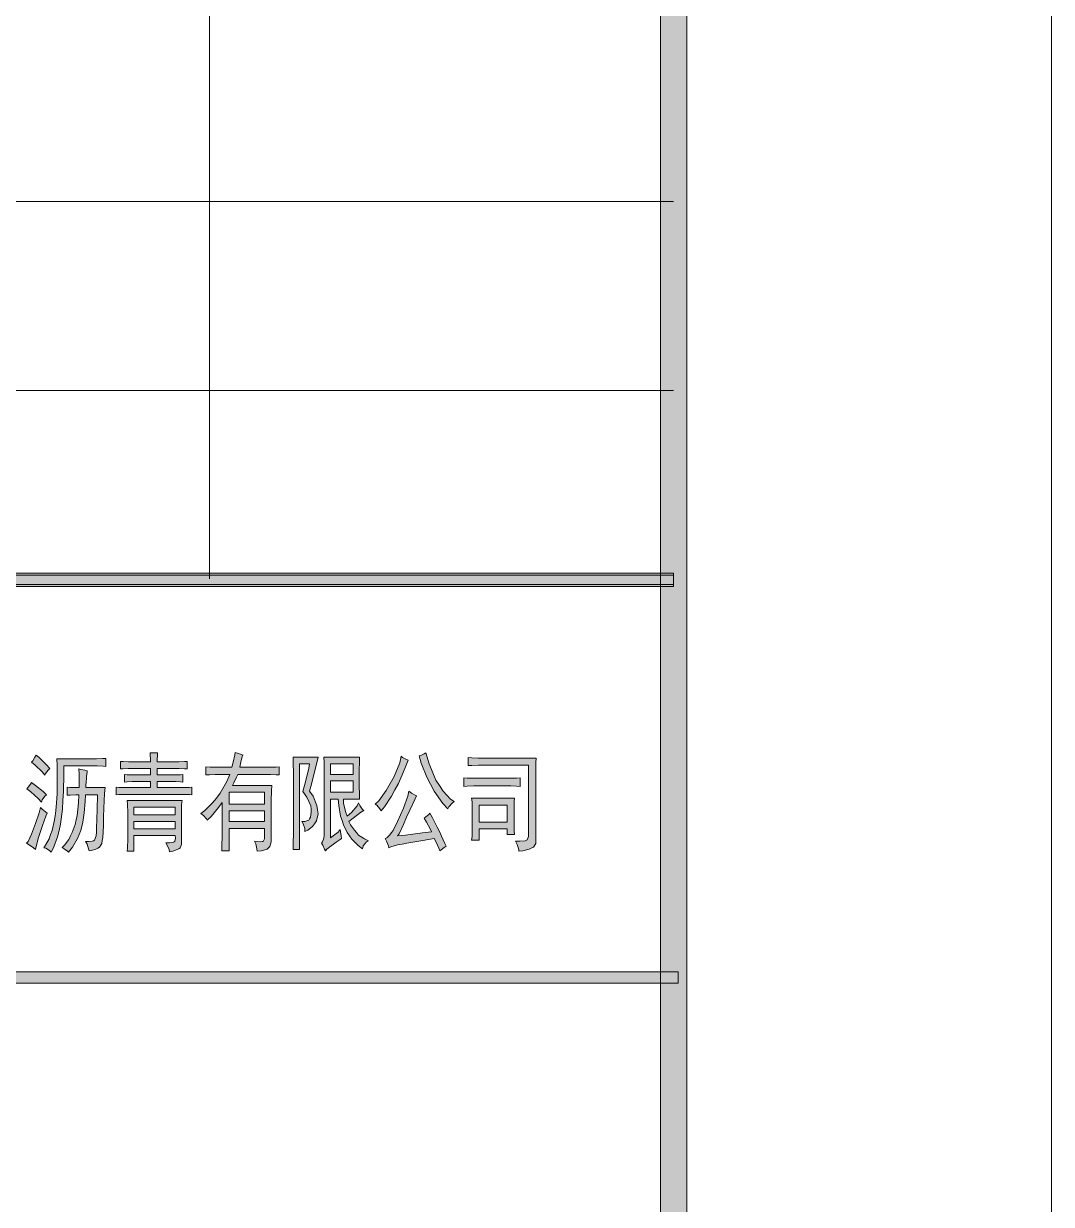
# Model space of a CAD drawing. Header units: millimetres. Extents: x -4415 to 173792, y -78716 to 47289.
# Drawn here: x 165630 to 173792, y -59659 to -50278 of the extents above; entities that cross this region are included whole.
import ezdxf

# ---------------------------------------------------------------- set-up
doc = ezdxf.new("R2010")
doc.units = ezdxf.units.MM

msp = doc.modelspace()

# ---------------------------------------------------------------- hatches: boundary and pattern name
h = msp.add_hatch(color=0)
h.dxf.hatch_style = 2
h.paths.add_polyline_path([(170896.4, -75821.1), (170687.1, -75610.7), (170687.1, 44182.9), (170896.4, 44393.3)])
h = msp.add_hatch(color=0)
h.dxf.hatch_style = 2
h.paths.add_polyline_path([(160328.9, -54735.5), (160328.9, -54645.3), (170791.2, -54645.3), (170791.2, -54735.5)])
h = msp.add_hatch(color=0)
h.dxf.hatch_style = 2
h.paths.add_polyline_path([(160328.9, -54750.6), (160328.9, -54661.5), (170791.2, -54661.5), (170791.2, -54750.6)])
h = msp.add_hatch(color=0)
h.dxf.hatch_style = 2
h.paths.add_polyline_path([(165728.6, -56089.2), (165752.2, -56109.6), (165808.1, -56163.3), (165839.2, -56196.6), (165825.2, -56208.4), (165804.8, -56235.2), (165798.4, -56250.2), (165775.9, -56222.3), (165721.1, -56169.7), (165691.1, -56146.1), (165701.8, -56134.3), (165720, -56105.3)])
h = msp.add_hatch(color=0)
h.dxf.hatch_style = 2
h.paths.add_polyline_path([(166693.7, -56072), (166692.6, -56089.2), (166690.5, -56124.6), (166690.5, -56142.9), (166839.7, -56142.9), (166863.3, -56142.9), (166908.4, -56140.7), (166928.8, -56139.7), (166928.8, -56199.8), (166908.4, -56198.7), (166864.4, -56196.6), (166841.8, -56196.6), (166690.5, -56196.6), (166690.5, -56247), (166820.4, -56247), (166837.5, -56247), (166876.2, -56245.9), (166895.5, -56243.8), (166895.5, -56305), (166876.2, -56302.8), (166837.5, -56300.7), (166820.4, -56300.7), (166690.5, -56300.7), (166690.5, -56347.9), (166871.9, -56347.9), (166897.7, -56347.9), (166944.9, -56346.8), (166966.4, -56344.7), (166966.4, -56405.9), (166946, -56403.7), (166898.7, -56402.7), (166871.9, -56402.7), (166451.1, -56402.7), (166429.6, -56402.7), (166386.7, -56403.7), (166365.2, -56405.9), (166365.2, -56344.7), (166387.8, -56346.8), (166430.7, -56347.9), (166451.1, -56347.9), (166636.8, -56347.9), (166636.8, -56300.7), (166513.4, -56300.7), (166491.9, -56300.7), (166451.1, -56302.8), (166431.8, -56305), (166431.8, -56243.8), (166451.1, -56245.9), (166491.9, -56247), (166513.4, -56247), (166636.8, -56247), (166636.8, -56196.6), (166483.3, -56196.6), (166460.7, -56196.6), (166418.9, -56198.7), (166399.6, -56199.8), (166399.6, -56139.7), (166421, -56140.7), (166462.9, -56142.9), (166483.3, -56142.9), (166636.8, -56142.9), (166636.8, -56122.5), (166635.7, -56087.1), (166634.7, -56072)])
h = msp.add_hatch(color=0)
h.paths.add_polyline_path([(167038.3, -56554), (167069.4, -56530.4), (167130.6, -56469.2), (167160.7, -56430.6), (167189.7, -56393), (167243.3, -56299.6), (167268, -56243.8), (167171.4, -56243.8), (167152.1, -56243.8), (167104.8, -56245.9), (167076.9, -56247), (167076.9, -56183.7), (167111.3, -56184.7), (167163.9, -56186.9), (167182.1, -56186.9), (167284.1, -56186.9), (167294.9, -56146.1), (167306.7, -56087.1), (167308.8, -56068.8), (167328.1, -56075.2), (167361.4, -56086), (167373.2, -56089.2), (167368.9, -56093.5), (167356, -56142.9), (167346.4, -56186.9), (167564.3, -56186.9), (167587.9, -56186.9), (167635.2, -56184.7), (167658.8, -56183.7), (167658.8, -56247), (167635.2, -56245.9), (167591.1, -56243.8), (167572.9, -56243.8), (167330.3, -56243.8), (167320.6, -56266.3), (167300.2, -56309.3), (167289.5, -56331.8), (167599.7, -56331.8), (167598.7, -56373.7), (167596.5, -56449.9), (167596.5, -56483.2), (167596.5, -56755.8), (167596.5, -56779.5), (167585.8, -56814.9), (167575, -56825.6), (167564.3, -56836.4), (167519.2, -56850.3), (167483.8, -56853.5), (167482.7, -56835.3), (167473.1, -56794.5), (167464.5, -56773), (167484.9, -56776.2), (167514.9, -56778.4), (167524.6, -56776.2), (167533.2, -56775.2), (167542.8, -56755.8), (167542.8, -56739.7), (167542.8, -56672.1), (167262.7, -56672.1), (167262.7, -56850.3), (167203.6, -56850.3), (167204.7, -56808.4), (167205.8, -56736.5), (167205.8, -56705.4), (167205.8, -56466), (167177.8, -56506.8), (167118.8, -56577.6), (167087.7, -56607.7), (167082.3, -56595.9), (167057.6, -56569.1)])
h.paths.add_polyline_path([(167542.8, -56480), (167542.8, -56385.5), (167262.7, -56385.5), (167262.7, -56480)])
h.paths.add_polyline_path([(167542.8, -56618.4), (167542.8, -56533.6), (167262.7, -56533.6), (167262.7, -56618.4)])
h = msp.add_hatch(color=0)
h.dxf.hatch_style = 2
h.paths.add_polyline_path([(168823.5, -56072), (168849.3, -56157.9), (168904, -56287.8), (168933, -56331.8), (168962, -56375.8), (169021, -56439.2), (169050, -56459.6), (169031.8, -56471.4), (169006, -56500.4), (168999.6, -56516.5), (168958.8, -56474.6), (168890.1, -56376.9), (168861.1, -56321.1), (168833.2, -56266.3), (168787, -56152.5), (168769.8, -56095.6), (168784.9, -56092.4), (168811.7, -56080.6)])
h = msp.add_hatch(color=0)
h.dxf.hatch_style = 2
h.paths.add_polyline_path([(165849.9, -56861), (165836, -56847.1), (165807, -56829.9), (165790.9, -56826.7), (165804.8, -56806.3), (165831.7, -56753.7), (165844.6, -56720.4), (165856.4, -56688.2), (165875.7, -56604.5), (165882.1, -56554), (165888.6, -56503.6), (165896.1, -56396.2), (165897.2, -56340.4), (165897.2, -56283.5), (165896.1, -56172.9), (165892.9, -56119.3), (166192.4, -56119.3), (166209.6, -56119.3), (166255.7, -56117.1), (166283.6, -56116), (166283.6, -56179.4), (166261.1, -56178.3), (166214.9, -56176.2), (166192.4, -56176.2), (165949.8, -56176.2), (165949.8, -56243.8), (165946.5, -56380.1), (165942.3, -56449.9), (165939, -56518.6), (165924, -56637.8), (165912.2, -56689.3), (165899.3, -56739.7), (165868.2, -56825.6)])
h = msp.add_hatch(color=0)
h.dxf.hatch_style = 2
h.paths.add_polyline_path([(167969, -56105.3), (167944.3, -56205.1), (167911, -56340.4), (167901.4, -56375.8), (167928.2, -56415.5), (167959.4, -56489.6), (167963.6, -56524), (167967.9, -56557.2), (167956.1, -56613.1), (167941.1, -56634.5), (167925, -56657.1), (167886.4, -56687.1), (167863.8, -56695.7), (167862.7, -56673.2), (167850.9, -56634.5), (167839.1, -56618.4), (167863.8, -56618.4), (167894.9, -56606.6), (167901.4, -56594.8), (167908.9, -56583), (167914.3, -56544.4), (167912.1, -56518.6), (167911, -56492.8), (167878.8, -56423.1), (167847.7, -56379), (167869.2, -56302.8), (167896, -56193.3), (167901.4, -56160.1), (167820.9, -56160.1), (167820.9, -56840.6), (167769.3, -56840.6), (167770.4, -56793.4), (167772.6, -56701.1), (167772.6, -56654.9), (167772.6, -56261), (167772.6, -56230.9), (167770.4, -56152.5), (167769.3, -56105.3)])
h = msp.add_hatch(color=0)
h.paths.add_polyline_path([(168297.5, -56105.3), (168296.4, -56136.4), (168295.4, -56220.2), (168295.4, -56273.8), (168295.4, -56326.4), (168296.4, -56409.1), (168297.5, -56439.2), (168170.8, -56439.2), (168170.8, -56471.4), (168184.8, -56539), (168198.7, -56574.4), (168233.1, -56545.4), (168279.3, -56492.8), (168290, -56469.2), (168300.7, -56489.6), (168321.1, -56520.7), (168330.8, -56530.4), (168306.1, -56545.4), (168247, -56589.5), (168211.6, -56618.4), (168226.7, -56643.1), (168257.8, -56687.1), (168273.9, -56705.4), (168290, -56724.7), (168337.2, -56755.8), (168368.4, -56769.8), (168352.3, -56779.5), (168327.6, -56811.7), (168320, -56834.2), (168286.8, -56808.4), (168236.3, -56756.9), (168218.1, -56731.2), (168199.8, -56704.3), (168170.8, -56644.2), (168159, -56609.8), (168147.2, -56575.5), (168132.2, -56489.6), (168127.9, -56439.2), (168065.6, -56439.2), (168065.6, -56746.2), (168088.2, -56732.2), (168126.8, -56701.1), (168144, -56681.8), (168146.1, -56696.8), (168151.5, -56732.2), (168154.7, -56752.6), (168142.9, -56761.2), (168111.8, -56782.7), (168091.4, -56796.6), (168072.1, -56810.6), (168038.8, -56837.4), (168025.9, -56850.3), (168020.5, -56837.4), (168005.5, -56806.3), (167995.8, -56790.2), (168004.4, -56779.5), (168015.2, -56749.4), (168017.3, -56729), (168017.3, -56254.5), (168017.3, -56220.2), (168016.2, -56146.1), (168015.2, -56105.3)])
h.paths.add_polyline_path([(168247, -56385.5), (168247, -56294.2), (168065.6, -56294.2), (168065.6, -56385.5)])
h.paths.add_polyline_path([(168247, -56243.8), (168247, -56160.1), (168065.6, -56160.1), (168065.6, -56243.8)])
h = msp.add_hatch(color=0)
h.dxf.hatch_style = 2
h.paths.add_polyline_path([(168684, -56128.9), (168658.2, -56196.6), (168605.6, -56314.6), (168578.8, -56365.1), (168551.9, -56415.5), (168496.1, -56500.4), (168468.2, -56533.6), (168457.5, -56515.4), (168433.8, -56488.5), (168422, -56480), (168449.9, -56453.1), (168510.1, -56370.5), (168541.2, -56314.6), (168571.2, -56258.8), (168616.3, -56151.5), (168629.2, -56098.9), (168638.9, -56107.5), (168665.7, -56122.5)])
h = msp.add_hatch(color=0)
h.dxf.hatch_style = 2
h.paths.add_polyline_path([(169700.6, -56112.8), (169698.4, -56149.3), (169697.3, -56214.8), (169697.3, -56243.8), (169697.3, -56769.8), (169696.3, -56791.3), (169678, -56821.3), (169660.8, -56828.8), (169643.7, -56836.4), (169595.4, -56849.2), (169562.1, -56853.5), (169562.1, -56838.5), (169549.2, -56798.8), (169535.2, -56773), (169570.7, -56773), (169613.6, -56769.8), (169622.2, -56766.6), (169629.7, -56763.4), (169638.3, -56737.6), (169638.3, -56716.1), (169638.3, -56169.7), (169265.8, -56169.7), (169242.2, -56169.7), (169189.6, -56171.9), (169160.6, -56172.9), (169160.6, -56109.6), (169189.6, -56110.7), (169240, -56112.8), (169263.6, -56112.8)])
h = msp.add_hatch(color=0)
h.dxf.hatch_style = 2
h.paths.add_polyline_path([(166149.4, -56850.3), (166146.2, -56834.2), (166133.3, -56796.6), (166121.5, -56776.2), (166144.1, -56776.2), (166174.1, -56773), (166183.8, -56769.8), (166193.4, -56766.6), (166205.3, -56732.2), (166207.4, -56701.1), (166208.5, -56668.9), (166213.8, -56521.8), (166216, -56405.9), (166121.5, -56405.9), (166118.3, -56459.6), (166109.7, -56549.7), (166104.3, -56586.2), (166100.1, -56622.7), (166082.9, -56689.3), (166071.1, -56720.4), (166058.2, -56751.5), (166017.4, -56822.4), (165987.3, -56861), (165977.7, -56852.5), (165951.9, -56834.2), (165935.8, -56823.5), (165955.1, -56806.3), (165988.4, -56761.2), (166002.4, -56732.2), (166016.3, -56704.3), (166038.9, -56639.9), (166046.4, -56604.5), (166055, -56569.1), (166065.7, -56469.2), (166067.9, -56405.9), (166045.3, -56405.9), (165999.1, -56407), (165976.6, -56409.1), (165976.6, -56344.7), (165997, -56346.8), (166044.2, -56347.9), (166071.1, -56347.9), (166072.1, -56316.8), (166071.1, -56242.7), (166067.9, -56199.8), (166082.9, -56203), (166116.2, -56210.5), (166135.5, -56213.7), (166133.3, -56226.6), (166129, -56259.9), (166128, -56279.2), (166125.8, -56298.5), (166124.7, -56332.9), (166124.7, -56347.9), (166278.3, -56347.9), (166272.9, -56394.1), (166266.4, -56510), (166265.4, -56580.9), (166263.2, -56651.7), (166257.9, -56745.1), (166254.6, -56767.7), (166250.3, -56791.3), (166232.1, -56821.3), (166218.1, -56828.8), (166203.1, -56836.4), (166168.8, -56847.1)])
h = msp.add_hatch(color=0)
h.dxf.hatch_style = 2
h.paths.add_polyline_path([(169479.4, -56273.8), (169496.6, -56273.8), (169543.8, -56272.8), (169573.9, -56270.6), (169573.9, -56338.3), (169544.9, -56336.1), (169498.7, -56335), (169481.6, -56335), (169231.4, -56335), (169205.7, -56335), (169153.1, -56336.1), (169126.2, -56338.3), (169126.2, -56270.6), (169153.1, -56272.8), (169205.7, -56273.8), (169231.4, -56273.8)])
h = msp.add_hatch(color=0)
h.dxf.hatch_style = 2
h.paths.add_polyline_path([(165693.2, -56308.2), (165725.4, -56331.8), (165785.5, -56380.1), (165812.4, -56405.9), (165798.4, -56415.5), (165778, -56444.5), (165771.6, -56462.8), (165745.8, -56434.9), (165687.8, -56382.3), (165655.6, -56358.6), (165665.3, -56344.7), (165683.5, -56320)])
h = msp.add_hatch(color=0)
h.dxf.hatch_style = 2
h.paths.add_polyline_path([(168869.7, -56698.9), (168858.9, -56675.3), (168828.9, -56621.7), (168810.6, -56591.6), (168823.5, -56580.9), (168847.1, -56560.5), (168855.7, -56550.8), (168876.1, -56587.3), (168913.7, -56661.4), (168931.9, -56696.8), (168949.1, -56733.3), (168976, -56791.3), (168985.6, -56813.8), (168970.6, -56823.5), (168944.8, -56841.7), (168934.1, -56850.3), (168926.6, -56829.9), (168905.1, -56781.6), (168891.1, -56752.6), (168801, -56767.7), (168673.2, -56790.2), (168636.7, -56796.6), (168599.2, -56803.1), (168546.6, -56818.1), (168529.4, -56826.7), (168526.2, -56810.6), (168511.1, -56773), (168500.4, -56752.6), (168513.3, -56746.2), (168539, -56722.6), (168551.9, -56705.4), (168563.7, -56689.3), (168599.2, -56618.4), (168622.8, -56563.7), (168646.4, -56510), (168679.7, -56415.5), (168689.3, -56375.8), (168709.7, -56390.9), (168739.8, -56409.1), (168750.5, -56412.3), (168736.6, -56441.3), (168696.8, -56527.2), (168671.1, -56584.1), (168646.4, -56642.1), (168611, -56716.1), (168600.2, -56732.2), (168662.5, -56725.8), (168796.7, -56708.6)])
h = msp.add_hatch(color=0)
h.paths.add_polyline_path([(166758.1, -56787), (166787.1, -56787), (166820.4, -56782.7), (166825.7, -56778.4), (166831.1, -56774.1), (166835.4, -56749.4), (166834.3, -56729), (166504.8, -56729), (166504.8, -56853.5), (166453.2, -56853.5), (166455.4, -56826.7), (166456.5, -56758), (166456.5, -56716.1), (166456.5, -56584.1), (166456.5, -56547.6), (166455.4, -56480), (166453.2, -56449.9), (166888, -56449.9), (166884.8, -56481), (166882.6, -56550.8), (166882.6, -56587.3), (166882.6, -56779.5), (166882.6, -56799.9), (166871.9, -56826.7), (166861.2, -56834.2), (166850.4, -56840.6), (166813.9, -56852.5), (166788.2, -56857.8), (166784.9, -56840.6), (166771, -56805.2)])
h.paths.add_polyline_path([(166834.3, -56563.7), (166834.3, -56503.6), (166504.8, -56503.6), (166504.8, -56563.7)])
h.paths.add_polyline_path([(166834.3, -56675.3), (166834.3, -56618.4), (166504.8, -56618.4), (166504.8, -56675.3)])
h = msp.add_hatch(color=0)
h.paths.add_polyline_path([(169527.7, -56432.7), (169526.7, -56456.3), (169524.5, -56506.8), (169524.5, -56533.6), (169524.5, -56607.7), (169524.5, -56634.5), (169526.7, -56690.4), (169527.7, -56719.3), (169468.7, -56719.3), (169468.7, -56675.3), (169247.5, -56675.3), (169247.5, -56766.6), (169187.4, -56766.6), (169190.7, -56736.5), (169192.8, -56681.8), (169192.8, -56658.2), (169192.8, -56533.6), (169192.8, -56512.2), (169190.7, -56461.7), (169187.4, -56432.7)])
h.paths.add_polyline_path([(169468.7, -56621.7), (169468.7, -56486.4), (169247.5, -56486.4), (169247.5, -56621.7)])
h = msp.add_hatch(color=0)
h.dxf.hatch_style = 2
h.paths.add_polyline_path([(165817.7, -56550.8), (165807, -56575.5), (165780.2, -56649.6), (165765.1, -56696.8), (165749, -56745.1), (165728.6, -56817), (165723.3, -56840.6), (165708.2, -56826.7), (165672.8, -56802), (165652.4, -56790.2), (165665.3, -56775.2), (165693.2, -56717.2), (165709.3, -56675.3), (165725.4, -56633.5), (165752.2, -56548.7), (165763, -56506.8), (165775.9, -56518.6), (165802.7, -56540.1)])
h = msp.add_hatch(color=0)
h.dxf.hatch_style = 2
h.paths.add_polyline_path([(160366.5, -57901.3), (160366.5, -57811.1), (170828.8, -57811.1), (170828.8, -57901.3)])

# ---------------------------------------------------------------- linework, layer by layer
at = {"color": 0, "lineweight": 0}
for points in [[(-4415.2, -78716.4), (173791.7, -78716.4), (173791.7, 47288.5), (-4415.2, 47288.5)], [(170896.4, -75821.1), (170687.1, -75610.7), (170687.1, 44182.9), (170896.4, 44393.3)], [(160328.9, -54735.5), (160328.9, -54645.3), (170791.2, -54645.3), (170791.2, -54735.5)], [(160328.9, -54750.6), (160328.9, -54661.5), (170791.2, -54661.5), (170791.2, -54750.6)], [(165728.6, -56089.2), (165752.2, -56109.6), (165808.1, -56163.3), (165839.2, -56196.6), (165825.2, -56208.4), (165804.8, -56235.2), (165798.4, -56250.2), (165775.9, -56222.3), (165721.1, -56169.7), (165691.1, -56146.1), (165701.8, -56134.3), (165720, -56105.3)], [(166693.7, -56072), (166692.6, -56089.2), (166690.5, -56124.6), (166690.5, -56142.9), (166839.7, -56142.9), (166863.3, -56142.9), (166908.4, -56140.7), (166928.8, -56139.7), (166928.8, -56199.8), (166908.4, -56198.7), (166864.4, -56196.6), (166841.8, -56196.6), (166690.5, -56196.6), (166690.5, -56247), (166820.4, -56247), (166837.5, -56247), (166876.2, -56245.9), (166895.5, -56243.8), (166895.5, -56305), (166876.2, -56302.8), (166837.5, -56300.7), (166820.4, -56300.7), (166690.5, -56300.7), (166690.5, -56347.9), (166871.9, -56347.9), (166897.7, -56347.9), (166944.9, -56346.8), (166966.4, -56344.7), (166966.4, -56405.9), (166946, -56403.7), (166898.7, -56402.7), (166871.9, -56402.7), (166451.1, -56402.7), (166429.6, -56402.7), (166386.7, -56403.7), (166365.2, -56405.9), (166365.2, -56344.7), (166387.8, -56346.8), (166430.7, -56347.9), (166451.1, -56347.9), (166636.8, -56347.9), (166636.8, -56300.7), (166513.4, -56300.7), (166491.9, -56300.7), (166451.1, -56302.8), (166431.8, -56305), (166431.8, -56243.8), (166451.1, -56245.9), (166491.9, -56247), (166513.4, -56247), (166636.8, -56247), (166636.8, -56196.6), (166483.3, -56196.6), (166460.7, -56196.6), (166418.9, -56198.7), (166399.6, -56199.8), (166399.6, -56139.7), (166421, -56140.7), (166462.9, -56142.9), (166483.3, -56142.9), (166636.8, -56142.9), (166636.8, -56122.5), (166635.7, -56087.1), (166634.7, -56072)], [(167038.3, -56554), (167069.4, -56530.4), (167130.6, -56469.2), (167160.7, -56430.6), (167189.7, -56393), (167243.3, -56299.6), (167268, -56243.8), (167171.4, -56243.8), (167152.1, -56243.8), (167104.8, -56245.9), (167076.9, -56247), (167076.9, -56183.7), (167111.3, -56184.7), (167163.9, -56186.9), (167182.1, -56186.9), (167284.1, -56186.9), (167294.9, -56146.1), (167306.7, -56087.1), (167308.8, -56068.8), (167328.1, -56075.2), (167361.4, -56086), (167373.2, -56089.2), (167368.9, -56093.5), (167356, -56142.9), (167346.4, -56186.9), (167564.3, -56186.9), (167587.9, -56186.9), (167635.2, -56184.7), (167658.8, -56183.7), (167658.8, -56247), (167635.2, -56245.9), (167591.1, -56243.8), (167572.9, -56243.8), (167330.3, -56243.8), (167320.6, -56266.3), (167300.2, -56309.3), (167289.5, -56331.8), (167599.7, -56331.8), (167598.7, -56373.7), (167596.5, -56449.9), (167596.5, -56483.2), (167596.5, -56755.8), (167596.5, -56779.5), (167585.8, -56814.9), (167575, -56825.6), (167564.3, -56836.4), (167519.2, -56850.3), (167483.8, -56853.5), (167482.7, -56835.3), (167473.1, -56794.5), (167464.5, -56773), (167484.9, -56776.2), (167514.9, -56778.4), (167524.6, -56776.2), (167533.2, -56775.2), (167542.8, -56755.8), (167542.8, -56739.7), (167542.8, -56672.1), (167262.7, -56672.1), (167262.7, -56850.3), (167203.6, -56850.3), (167204.7, -56808.4), (167205.8, -56736.5), (167205.8, -56705.4), (167205.8, -56466), (167177.8, -56506.8), (167118.8, -56577.6), (167087.7, -56607.7), (167082.3, -56595.9), (167057.6, -56569.1)], [(168823.5, -56072), (168849.3, -56157.9), (168904, -56287.8), (168933, -56331.8), (168962, -56375.8), (169021, -56439.2), (169050, -56459.6), (169031.8, -56471.4), (169006, -56500.4), (168999.6, -56516.5), (168958.8, -56474.6), (168890.1, -56376.9), (168861.1, -56321.1), (168833.2, -56266.3), (168787, -56152.5), (168769.8, -56095.6), (168784.9, -56092.4), (168811.7, -56080.6)], [(165849.9, -56861), (165836, -56847.1), (165807, -56829.9), (165790.9, -56826.7), (165804.8, -56806.3), (165831.7, -56753.7), (165844.6, -56720.4), (165856.4, -56688.2), (165875.7, -56604.5), (165882.1, -56554), (165888.6, -56503.6), (165896.1, -56396.2), (165897.2, -56340.4), (165897.2, -56283.5), (165896.1, -56172.9), (165892.9, -56119.3), (166192.4, -56119.3), (166209.6, -56119.3), (166255.7, -56117.1), (166283.6, -56116), (166283.6, -56179.4), (166261.1, -56178.3), (166214.9, -56176.2), (166192.4, -56176.2), (165949.8, -56176.2), (165949.8, -56243.8), (165946.5, -56380.1), (165942.3, -56449.9), (165939, -56518.6), (165924, -56637.8), (165912.2, -56689.3), (165899.3, -56739.7), (165868.2, -56825.6)], [(167969, -56105.3), (167944.3, -56205.1), (167911, -56340.4), (167901.4, -56375.8), (167928.2, -56415.5), (167959.4, -56489.6), (167963.6, -56524), (167967.9, -56557.2), (167956.1, -56613.1), (167941.1, -56634.5), (167925, -56657.1), (167886.4, -56687.1), (167863.8, -56695.7), (167862.7, -56673.2), (167850.9, -56634.5), (167839.1, -56618.4), (167863.8, -56618.4), (167894.9, -56606.6), (167901.4, -56594.8), (167908.9, -56583), (167914.3, -56544.4), (167912.1, -56518.6), (167911, -56492.8), (167878.8, -56423.1), (167847.7, -56379), (167869.2, -56302.8), (167896, -56193.3), (167901.4, -56160.1), (167820.9, -56160.1), (167820.9, -56840.6), (167769.3, -56840.6), (167770.4, -56793.4), (167772.6, -56701.1), (167772.6, -56654.9), (167772.6, -56261), (167772.6, -56230.9), (167770.4, -56152.5), (167769.3, -56105.3)], [(168297.5, -56105.3), (168296.4, -56136.4), (168295.4, -56220.2), (168295.4, -56273.8), (168295.4, -56326.4), (168296.4, -56409.1), (168297.5, -56439.2), (168170.8, -56439.2), (168170.8, -56471.4), (168184.8, -56539), (168198.7, -56574.4), (168233.1, -56545.4), (168279.3, -56492.8), (168290, -56469.2), (168300.7, -56489.6), (168321.1, -56520.7), (168330.8, -56530.4), (168306.1, -56545.4), (168247, -56589.5), (168211.6, -56618.4), (168226.7, -56643.1), (168257.8, -56687.1), (168273.9, -56705.4), (168290, -56724.7), (168337.2, -56755.8), (168368.4, -56769.8), (168352.3, -56779.5), (168327.6, -56811.7), (168320, -56834.2), (168286.8, -56808.4), (168236.3, -56756.9), (168218.1, -56731.2), (168199.8, -56704.3), (168170.8, -56644.2), (168159, -56609.8), (168147.2, -56575.5), (168132.2, -56489.6), (168127.9, -56439.2), (168065.6, -56439.2), (168065.6, -56746.2), (168088.2, -56732.2), (168126.8, -56701.1), (168144, -56681.8), (168146.1, -56696.8), (168151.5, -56732.2), (168154.7, -56752.6), (168142.9, -56761.2), (168111.8, -56782.7), (168091.4, -56796.6), (168072.1, -56810.6), (168038.8, -56837.4), (168025.9, -56850.3), (168020.5, -56837.4), (168005.5, -56806.3), (167995.8, -56790.2), (168004.4, -56779.5), (168015.2, -56749.4), (168017.3, -56729), (168017.3, -56254.5), (168017.3, -56220.2), (168016.2, -56146.1), (168015.2, -56105.3)], [(168247, -56243.8), (168247, -56160.1), (168065.6, -56160.1), (168065.6, -56243.8)], [(168684, -56128.9), (168658.2, -56196.6), (168605.6, -56314.6), (168578.8, -56365.1), (168551.9, -56415.5), (168496.1, -56500.4), (168468.2, -56533.6), (168457.5, -56515.4), (168433.8, -56488.5), (168422, -56480), (168449.9, -56453.1), (168510.1, -56370.5), (168541.2, -56314.6), (168571.2, -56258.8), (168616.3, -56151.5), (168629.2, -56098.9), (168638.9, -56107.5), (168665.7, -56122.5)], [(169700.6, -56112.8), (169698.4, -56149.3), (169697.3, -56214.8), (169697.3, -56243.8), (169697.3, -56769.8), (169696.3, -56791.3), (169678, -56821.3), (169660.8, -56828.8), (169643.7, -56836.4), (169595.4, -56849.2), (169562.1, -56853.5), (169562.1, -56838.5), (169549.2, -56798.8), (169535.2, -56773), (169570.7, -56773), (169613.6, -56769.8), (169622.2, -56766.6), (169629.7, -56763.4), (169638.3, -56737.6), (169638.3, -56716.1), (169638.3, -56169.7), (169265.8, -56169.7), (169242.2, -56169.7), (169189.6, -56171.9), (169160.6, -56172.9), (169160.6, -56109.6), (169189.6, -56110.7), (169240, -56112.8), (169263.6, -56112.8)], [(166149.4, -56850.3), (166146.2, -56834.2), (166133.3, -56796.6), (166121.5, -56776.2), (166144.1, -56776.2), (166174.1, -56773), (166183.8, -56769.8), (166193.4, -56766.6), (166205.3, -56732.2), (166207.4, -56701.1), (166208.5, -56668.9), (166213.8, -56521.8), (166216, -56405.9), (166121.5, -56405.9), (166118.3, -56459.6), (166109.7, -56549.7), (166104.3, -56586.2), (166100.1, -56622.7), (166082.9, -56689.3), (166071.1, -56720.4), (166058.2, -56751.5), (166017.4, -56822.4), (165987.3, -56861), (165977.7, -56852.5), (165951.9, -56834.2), (165935.8, -56823.5), (165955.1, -56806.3), (165988.4, -56761.2), (166002.4, -56732.2), (166016.3, -56704.3), (166038.9, -56639.9), (166046.4, -56604.5), (166055, -56569.1), (166065.7, -56469.2), (166067.9, -56405.9), (166045.3, -56405.9), (165999.1, -56407), (165976.6, -56409.1), (165976.6, -56344.7), (165997, -56346.8), (166044.2, -56347.9), (166071.1, -56347.9), (166072.1, -56316.8), (166071.1, -56242.7), (166067.9, -56199.8), (166082.9, -56203), (166116.2, -56210.5), (166135.5, -56213.7), (166133.3, -56226.6), (166129, -56259.9), (166128, -56279.2), (166125.8, -56298.5), (166124.7, -56332.9), (166124.7, -56347.9), (166278.3, -56347.9), (166272.9, -56394.1), (166266.4, -56510), (166265.4, -56580.9), (166263.2, -56651.7), (166257.9, -56745.1), (166254.6, -56767.7), (166250.3, -56791.3), (166232.1, -56821.3), (166218.1, -56828.8), (166203.1, -56836.4), (166168.8, -56847.1)], [(169479.4, -56273.8), (169496.6, -56273.8), (169543.8, -56272.8), (169573.9, -56270.6), (169573.9, -56338.3), (169544.9, -56336.1), (169498.7, -56335), (169481.6, -56335), (169231.4, -56335), (169205.7, -56335), (169153.1, -56336.1), (169126.2, -56338.3), (169126.2, -56270.6), (169153.1, -56272.8), (169205.7, -56273.8), (169231.4, -56273.8)], [(165693.2, -56308.2), (165725.4, -56331.8), (165785.5, -56380.1), (165812.4, -56405.9), (165798.4, -56415.5), (165778, -56444.5), (165771.6, -56462.8), (165745.8, -56434.9), (165687.8, -56382.3), (165655.6, -56358.6), (165665.3, -56344.7), (165683.5, -56320)], [(168247, -56385.5), (168247, -56294.2), (168065.6, -56294.2), (168065.6, -56385.5)], [(168869.7, -56698.9), (168858.9, -56675.3), (168828.9, -56621.7), (168810.6, -56591.6), (168823.5, -56580.9), (168847.1, -56560.5), (168855.7, -56550.8), (168876.1, -56587.3), (168913.7, -56661.4), (168931.9, -56696.8), (168949.1, -56733.3), (168976, -56791.3), (168985.6, -56813.8), (168970.6, -56823.5), (168944.8, -56841.7), (168934.1, -56850.3), (168926.6, -56829.9), (168905.1, -56781.6), (168891.1, -56752.6), (168801, -56767.7), (168673.2, -56790.2), (168636.7, -56796.6), (168599.2, -56803.1), (168546.6, -56818.1), (168529.4, -56826.7), (168526.2, -56810.6), (168511.1, -56773), (168500.4, -56752.6), (168513.3, -56746.2), (168539, -56722.6), (168551.9, -56705.4), (168563.7, -56689.3), (168599.2, -56618.4), (168622.8, -56563.7), (168646.4, -56510), (168679.7, -56415.5), (168689.3, -56375.8), (168709.7, -56390.9), (168739.8, -56409.1), (168750.5, -56412.3), (168736.6, -56441.3), (168696.8, -56527.2), (168671.1, -56584.1), (168646.4, -56642.1), (168611, -56716.1), (168600.2, -56732.2), (168662.5, -56725.8), (168796.7, -56708.6)], [(166758.1, -56787), (166787.1, -56787), (166820.4, -56782.7), (166825.7, -56778.4), (166831.1, -56774.1), (166835.4, -56749.4), (166834.3, -56729), (166504.8, -56729), (166504.8, -56853.5), (166453.2, -56853.5), (166455.4, -56826.7), (166456.5, -56758), (166456.5, -56716.1), (166456.5, -56584.1), (166456.5, -56547.6), (166455.4, -56480), (166453.2, -56449.9), (166888, -56449.9), (166884.8, -56481), (166882.6, -56550.8), (166882.6, -56587.3), (166882.6, -56779.5), (166882.6, -56799.9), (166871.9, -56826.7), (166861.2, -56834.2), (166850.4, -56840.6), (166813.9, -56852.5), (166788.2, -56857.8), (166784.9, -56840.6), (166771, -56805.2)], [(167542.8, -56480), (167542.8, -56385.5), (167262.7, -56385.5), (167262.7, -56480)], [(169527.7, -56432.7), (169526.7, -56456.3), (169524.5, -56506.8), (169524.5, -56533.6), (169524.5, -56607.7), (169524.5, -56634.5), (169526.7, -56690.4), (169527.7, -56719.3), (169468.7, -56719.3), (169468.7, -56675.3), (169247.5, -56675.3), (169247.5, -56766.6), (169187.4, -56766.6), (169190.7, -56736.5), (169192.8, -56681.8), (169192.8, -56658.2), (169192.8, -56533.6), (169192.8, -56512.2), (169190.7, -56461.7), (169187.4, -56432.7)], [(165817.7, -56550.8), (165807, -56575.5), (165780.2, -56649.6), (165765.1, -56696.8), (165749, -56745.1), (165728.6, -56817), (165723.3, -56840.6), (165708.2, -56826.7), (165672.8, -56802), (165652.4, -56790.2), (165665.3, -56775.2), (165693.2, -56717.2), (165709.3, -56675.3), (165725.4, -56633.5), (165752.2, -56548.7), (165763, -56506.8), (165775.9, -56518.6), (165802.7, -56540.1)], [(166834.3, -56563.7), (166834.3, -56503.6), (166504.8, -56503.6), (166504.8, -56563.7)], [(167542.8, -56618.4), (167542.8, -56533.6), (167262.7, -56533.6), (167262.7, -56618.4)], [(169468.7, -56621.7), (169468.7, -56486.4), (169247.5, -56486.4), (169247.5, -56621.7)], [(166834.3, -56675.3), (166834.3, -56618.4), (166504.8, -56618.4), (166504.8, -56675.3)], [(160366.5, -57901.3), (160366.5, -57811.1), (170828.8, -57811.1), (170828.8, -57901.3)]]:
    msp.add_lwpolyline(points, close=True, dxfattribs=at)
for points in [[(167104.8, -54690.4), (167104.8, -42698.4)], [(163420.6, -51692.2), (170791.2, -51692.2)], [(160328.9, -53191.8), (170791.2, -53191.8)]]:
    msp.add_lwpolyline(points, dxfattribs=at)

doc.saveas('drawing.dxf')
